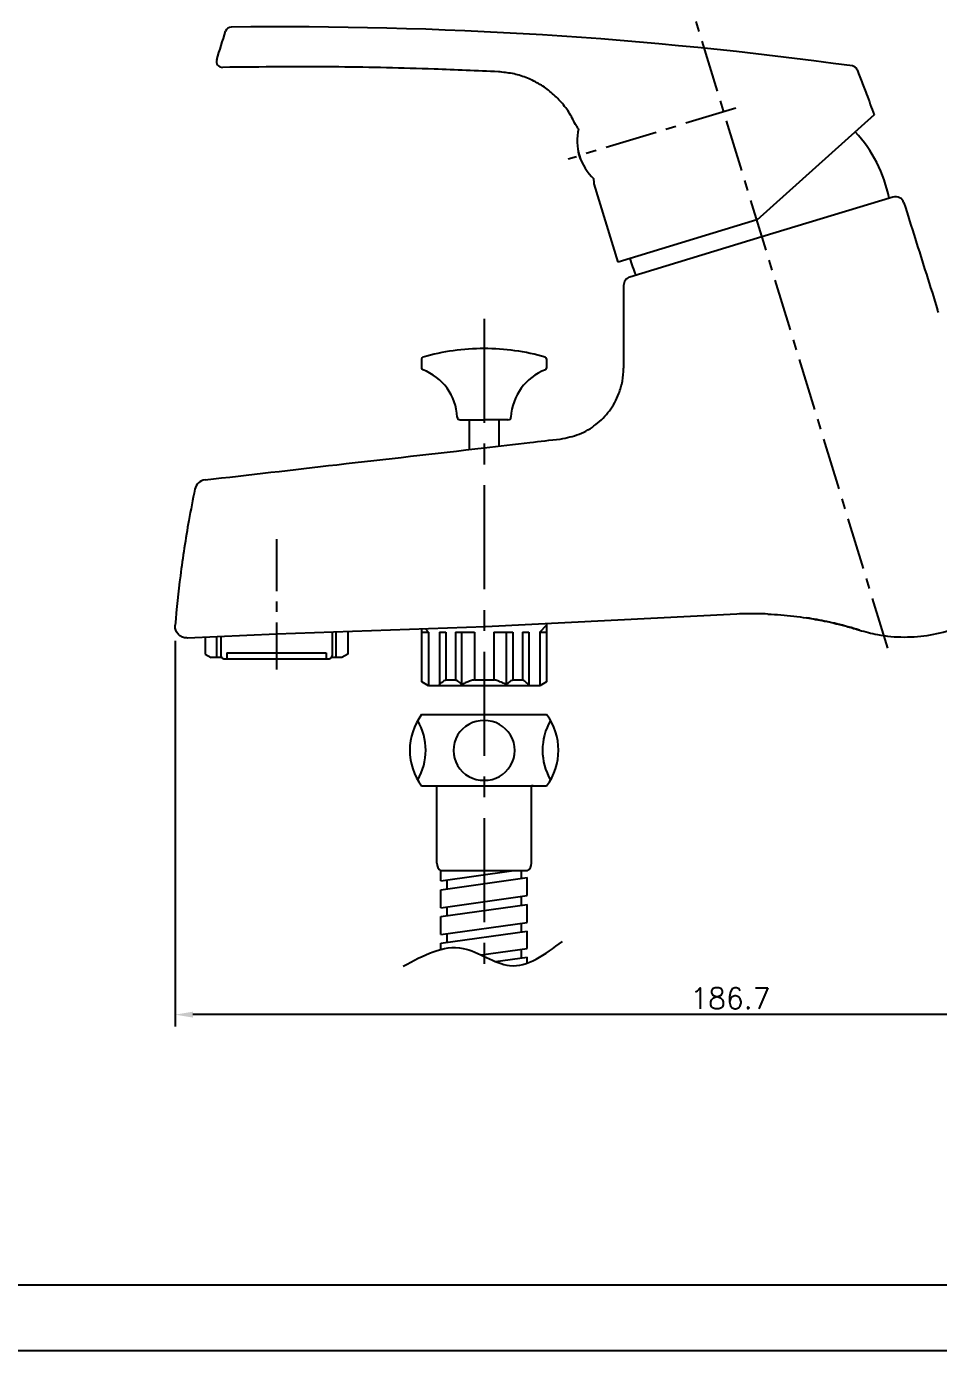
# Model space of a CAD drawing. Extents: x -5 to 589, y 435 to 855.
# Drawn here: x 281.2 to 434.5, y 435 to 657.8 of the extents above; entities that cross this region are included whole.
import ezdxf

# ---------------------------------------------------------------- set-up
doc = ezdxf.new("R2010")
doc.units = 0
doc.header["$LTSCALE"] = 7
doc.header["$MEASUREMENT"] = 0
doc.linetypes.add('CENTER', pattern=[2, 1.25, -0.25, 0.25, -0.25])
doc.layers.get('0').update_dxf_attribs({"color": 2, "linetype": 'CONTINUOUS'})
for name, color, linetype in [('CL', 1, 'CENTER'), ('DIM', 2, 'CONTINUOUS'), ('DWG', 7, 'CONTINUOUS')]:
    doc.layers.add(name, color=color, linetype=linetype)
doc.styles.add('GHS', font='ROMANS', dxfattribs={"bigfont": 'GHS'})

# ---------------------------------------------------------------- blocks, each defined once
blk = doc.blocks.new('BORDER')
blk.add_line((0, 0), (1.00000000000004, 0))
blk = doc.blocks.new('양식')
at = {"color": 4}
blk.add_line((1768.000000906221, 10.99999927159865), (1219.000000906221, 10.99999927159865), dxfattribs=at)
at = {"xscale": 594, "yscale": 420, "zscale": 594}
blk.add_blockref('BORDER', (1188.000000906221, -7.28401346350438e-07), dxfattribs=at)

msp = doc.modelspace()

# ---------------------------------------------------------------- linework, layer by layer
at = {"layer": 'CL'}
for p, q in [((425.9478434866173, 553.176714449356), (393.5083185283693, 659.281619601411)), ((400.3768820607297, 644.0113039014304), (372.2052113235773, 635.4287944857451)), ((323.1853310973579, 571.5013442233103), (323.1853310973579, 549.5755624760222))]:
    msp.add_line(p, q, dxfattribs=at)
at = {"layer": 'CL', "ltscale": 2}
msp.add_line((358.085331097358, 608.5736471185792), (358.0853310973821, 498.2813559028236), dxfattribs=at)
at = {"layer": 'DIM'}
for p, q in [((306.1329882141581, 554.3961069855843), (306.1329882141581, 489.5083067976993)), ((489.835971027358, 491.5083067976993), (309.1329882141581, 491.5083067976993))]:
    msp.add_line(p, q, dxfattribs=at)
msp.add_solid([(309.1329882141581, 492.0083067976993), (309.1329882141581, 491.0083067976993), (306.1329882141581, 491.5083067976993)], dxfattribs=at)
at = {"layer": 'DWG'}
for p, q in [((423.6631968549582, 642.8936750940939), (403.9378900489177, 625.1680282837615)), ((380.6120705498579, 618.1278083573943), (376.604969710258, 631.2809733322938)), ((426.7937549047583, 629.0587934070936), (404.7971255151234, 622.3575957092287)), ((403.9194634443758, 625.2282989914772), (380.6120705498579, 618.1278083573943)), ((404.7971255150172, 622.3575957095759), (382.5962462831581, 615.5941739976934)), ((347.5853310973609, 601.8479395644056), (347.5853310973617, 600.2828376665068)), ((368.585331097358, 601.8479395644108), (368.585331097358, 600.282837666512)), ((354.0721929295659, 591.5736471186091), (358.0853310973623, 591.573647118611)), ((355.585331097366, 591.5736471186098), (355.585331270358, 586.5828238479935)), ((362.0984692651582, 591.573647118611), (358.0853310973617, 591.573647118611)), ((360.5853310973581, 591.573647118611), (360.5852255738582, 587.1585538006939)), ((400.5783014707581, 558.9002278562939), (358.298754442802, 556.7638795382188)), ((367.4353310973584, 555.8465241474933), (368.562831097358, 557.046524147494)), ((368.562831097358, 557.2825143022823), (368.562831097358, 547.4974865759941)), ((323.1853310973579, 555.5240479717037), (308.212650574158, 554.8708820467937)), ((311.1853310974579, 555.0005617265525), (311.1853310974579, 552.156101726594)), ((313.1353310974582, 551.5787514573931), (313.1353310974583, 555.0856282399125)), ((313.835331097358, 555.1161649370117), (313.835331097358, 551.8787514573942)), ((358.298754442802, 556.7638795382188), (323.1853310973579, 555.5240479626096)), ((332.5353310973578, 555.9319309882073), (332.5353310973578, 551.8787514573942)), ((333.2353310973581, 551.5787514573931), (333.2353310973581, 555.962467685311)), ((335.1853310973584, 556.047534198671), (335.1853310973584, 552.156101726594)), ((347.6078310974581, 547.4974865759941), (347.6078310974581, 556.38639016028)), ((347.607953864358, 555.8465241474933), (348.7353310973581, 555.8465241474933)), ((348.7353310973581, 555.8465241474933), (348.2081652663822, 556.4075875596685)), ((348.7353310973581, 555.8465241474933), (348.7353310973581, 546.8465241474933)), ((350.5921243221583, 555.8465241474933), (350.5921243221583, 547.0532920060941)), ((350.5921243221583, 555.8465241474933), (351.6319378577582, 555.8465241474933)), ((351.6319378577582, 555.8465241474933), (351.6319378577582, 547.8465241474933)), ((353.2988951495581, 555.8465241474933), (353.2988951495581, 547.8465241474933)), ((353.2988951495581, 555.8465241474933), (356.4605234164583, 555.8465241474933)), ((354.3448883888582, 547.0471300615936), (354.3448883888582, 555.8465241474933)), ((356.4605234164583, 555.8465241474933), (356.4605234164583, 547.8465241474933)), ((359.7101387782582, 555.8465241474933), (359.7101387782582, 547.8465241474933)), ((359.7101387782582, 555.8465241474933), (362.9330152569582, 555.8465241474933)), ((361.850441888258, 547.0347960327936), (361.850441888258, 555.8465241474933)), ((362.9330152569582, 555.8465241474933), (362.9330152569582, 547.8465241474933)), ((364.5144782487578, 555.8465241474933), (365.6032059132581, 555.8465241474933)), ((364.5144782487578, 555.8465241474933), (364.5144782487578, 547.8465241474933)), ((365.603231362858, 555.8465241474933), (365.603231362858, 547.0286238819936)), ((367.4353310973584, 555.8465241474933), (367.4353310973584, 546.8465241474933)), ((367.4353310973584, 555.8465241474933), (368.562708330458, 555.8465241474933)), ((421.174054013658, 556.2008832452939), (421.1761709429579, 556.2002791020932)), ((311.1853310974579, 552.156101726594), (312.1853310974579, 551.5787514573931)), ((313.935953398558, 551.5787514573931), (312.1853310974579, 551.5787514573931)), ((314.335331097358, 551.3787514573942), (332.0353310973578, 551.3787514573942)), ((314.835331097358, 552.3787514573942), (331.5353310973578, 552.3787514573942)), ((314.835331097358, 552.3787514573942), (314.835331097358, 551.3787514573942)), ((331.5353310973578, 552.3787514573942), (331.5353310973578, 551.3787514573942)), ((334.1853310973584, 551.5787514573931), (332.4347693627578, 551.5787514573931)), ((335.1853310973584, 552.156101726594), (334.1853310973584, 551.5787514573931)), ((348.7353310973581, 546.8465241474933), (347.6078310974581, 547.4974865759941)), ((367.4353310973584, 546.8465241474933), (348.7353310973581, 546.8465241474933)), ((350.5920989560582, 547.0532920060941), (350.3853310973582, 546.8465241474933)), ((351.6319378577582, 547.8465241474933), (353.2988951495581, 547.8465241474933)), ((356.4605234164583, 547.8465241474933), (359.7101387782582, 547.8465241474933)), ((362.9330152569582, 547.8465241474933), (364.5144782487578, 547.8465241474933)), ((365.603231362858, 547.0286238819936), (365.7853310973578, 546.8465241474933)), ((368.562831097358, 547.4974865759941), (367.4353310973584, 546.8465241474933))]:
    msp.add_line(p, q, dxfattribs=at)
at = {"layer": 'DWG', "color": 7, "linetype": 'Continuous'}
for p, q in [((347.5853313499733, 541.9814274764767), (368.5853313499706, 541.981427476524)), ((347.5853313499897, 529.9814274764985), (368.5853313499897, 529.9814274764985)), ((350.1353313499899, 516.9960635337393), (350.1353313499899, 529.9814274764985)), ((366.0353313499895, 516.9960635337393), (366.0353313499895, 529.9814274764985)), ((366.3353313499897, 529.9814274764985), (366.0353313499895, 529.9814274764985)), ((350.8353313499897, 514.0117498009495), (350.8353313499897, 515.6814274764993)), ((350.8353313499897, 514.0117498009495), (362.7157053287378, 515.6814274764993)), ((364.3353313499897, 515.6814274764993), (350.8353313499897, 515.6814274764993)), ((350.8353313499897, 512.531232518505), (365.3353313499897, 514.5690746216897)), ((365.3353313499897, 515.6814274764993), (364.3353313499897, 515.6814274764993)), ((364.3353313499897, 515.6814274764993), (364.3353313499897, 514.4285337869869)), ((365.3353313499897, 511.5395919041339), (365.3353313499897, 514.5690746216897)), ((350.8353313499897, 509.5017498009493), (350.8353313499897, 512.531232518505)), ((351.8353313499897, 514.1522906356513), (351.8353313499897, 512.6717733532078)), ((350.8353313499897, 509.5017498009493), (365.3353313499897, 511.5395919041339)), ((364.3353313499897, 511.3990510694312), (364.3353313499897, 509.9185337869876)), ((350.8353313499897, 508.0212325185048), (365.3353313499897, 510.0590746216894)), ((350.8353313499897, 504.991749800949), (350.8353313499897, 508.0212325185048)), ((351.8353313499897, 509.642290635652), (351.8353313499897, 508.1617733532075)), ((365.3353313499897, 507.0295919041337), (365.3353313499897, 510.0590746216894)), ((350.8353313499897, 504.991749800949), (365.3353313499897, 507.0295919041337)), ((364.3353313499897, 506.9232751457648), (364.3353313499897, 505.4085337869874)), ((350.8353313499897, 503.5112325185046), (365.3353313499897, 505.5490746216901)), ((350.8353313499897, 502.4899940119276), (350.8353313499897, 503.5112325185046)), ((351.8353313499897, 505.1665147119857), (351.8353313499897, 503.6517733532073)), ((365.3353313499897, 502.6525372303295), (365.3353313499897, 505.5490746216901)), ((357.5617955557191, 501.5600380212136), (365.3353313499897, 502.6525372303295)), ((364.3353313499897, 502.5462204719606), (364.3353313499897, 501.0314791131832)), ((360.0138748304744, 500.4241380068006), (365.3353313499897, 501.1720199478859)), ((365.3353313499897, 500.1756059506824), (365.3353313499897, 501.1720199478859))]:
    msp.add_line(p, q, dxfattribs=at)
at = {"layer": 'DWG'}
for centre, radius, start, end in [((315.5824945118579, 656.6446874144931), 0.9999999291, 90.70558305099566, 161.8748543250018), ((324.1903401285581, -42.30072352630668), 699.9984158266, 82.13392163859479, 90.70558914139512), ((314.0896022055581, 651.8824966661941), 0.9999995528, 163.3139249486049, 270.971983137099), ((419.8539379833583, 650.1205657751934), 0.9999995144, 21.0653166100892, 82.13442180780265), ((382.7277357801581, 638.6344892716934), 9, 167.7344518409708, 226.3981963350671), ((404.180896374558, 624.6619636776941), 22.377346032, 10.82767389041949, 43.32343820347394), ((427.230889673458, 627.6239020545936), 1.5, 17.43295470651091, 106.9431323957979), ((404.180896374558, 624.6619636776941), 22.377346032, 195.3607184217188, 203.058681022812), ((383.033381011558, 614.1592826326942), 1.5, 106.9431525462952, 179.9475845350971), ((347.8853798076609, 601.8479502439062), 0.2999980442, 105.9836255130317, 180.002038206028), ((358.0853310973789, 566.073647118611), 37.5, 90.00000000002885, 105.9144444206258), ((358.085331097358, 566.073647118611), 37.5, 74.08555557940306, 90), ((368.285282387058, 601.8479502439113), 0.2999980442, 359.9979617940008, 74.01637448699718), ((347.8853799610616, 600.282827930106), 0.2999981977, 180.0002789885197, 249.0600734984237), ((344.5644977640658, 591.5736471186043), 9.0208333333, 3.010353555931278, 69.1298296489306), ((371.6061644306583, 591.573647118611), 9.0208333333, 110.8701703510982, 176.9896464440976), ((368.2852822336581, 600.2828279301111), 0.2999981977, 290.9399265016051, 359.9997210115091), ((354.0721929295656, 592.0736471186091), 0.5, 183.0103535558265, 269.9999999999246), ((362.0984692651582, 592.073647118611), 0.5, 270.0000000001042, 356.9896464442023), ((311.4098161231582, 579.4887869150934), 1.9999997589, 96.56876095949715, 168.4189723373108), ((403.1919370013579, 498.8720488378931), 60.0828887108, 72.58512251499961, 76.31871858359895), ((314.335331097358, 551.8787514573942), 0.5, 180, 270), ((332.0353310973578, 551.8787514573942), 0.5, 270, 0)]:
    msp.add_arc(centre, radius, start, end, dxfattribs=at)
at = {"layer": 'DWG', "color": 7, "linetype": 'Continuous'}
for centre, radius, start, end in [((355.5853313499897, 535.9814274764985), 10, 143.1175034755738, 216.8698976458232), ((360.5853313499897, 535.9814274764985), 10, 323.1301023541769, 36.90834033726807), ((338.2648232743009, 535.9814274764985), 10, 330.000000000014, 29.999999999986), ((357.9675712379117, 535.9599425381712), 5.022865559603478, 88.65658843621823, 271.3434115637297), ((358.2030914620677, 535.9599425381712), 5.022865559603478, 268.6565884362702, 91.34341156372969), ((377.9058394256786, 535.9814274764985), 10, 150.000000000014, 209.999999999986), ((351.6346457640952, 516.9507172256899), 1.5, 178.2676346834211, 237.7999999999859), ((364.5360169358833, 516.9507172256899), 1.5, 302.200000000014, 1.732365316578883)]:
    msp.add_arc(centre, radius, start, end, dxfattribs=at)
at = {"layer": 'DWG'}
for points in [[(313.1317069563584, 652.1696245306939), (314.6321131489581, 656.9557780921932)], [(360.4995149491579, 650.1287454490939), (349.6650194967578, 650.5803310074934), (333.6866101110581, 650.9396321282939), (314.106564162958, 650.8826394558937)], [(420.7871159634578, 650.4799805201937), (421.0212026515583, 649.8713917742934), (421.4656344911582, 648.7118553746932), (422.3488465078581, 646.3907306247938), (423.6631968345582, 642.8936750864941)], [(373.4307968411581, 641.2904088525938), (372.3026079304582, 643.3542197822935), (370.8655004669581, 645.2163334360939), (369.1548406467582, 646.830816998694), (367.2127266957582, 648.1579106331938), (365.0869946945581, 649.164942460693), (362.8298638448578, 649.8271920065936), (360.499538849358, 650.1282380315934)], [(373.934134433558, 640.5449052152935), (373.7961989000578, 640.7671384800942), (373.6016810192582, 641.0562733173938), (373.474613489258, 641.2320192727939), (373.4307968411581, 641.2904088525938)], [(374.1003459774583, 636.0061614282931), (374.069182877658, 636.1125575982933), (374.044025114958, 636.2054668324936), (374.023938459658, 636.2854849632931), (374.0078390855579, 636.3545429751939), (373.9946208854581, 636.4156038717938), (373.983485385158, 636.4711708879931), (373.9738360189581, 636.5235546559943), (373.9653358334581, 636.5744064091941), (373.9622915547579, 636.5941158355936)], [(374.3135355280583, 635.4411462736934), (374.297313759258, 635.4760668586932), (374.277355362558, 635.5207431678937), (374.2572942510578, 635.5675514060931), (374.2364722753582, 635.6181699085937), (374.2141869352581, 635.6746900166936), (374.1898046448578, 635.7394045525934), (374.162676495358, 635.8151409900938), (374.1327307253578, 635.9037138993936), (374.1003459774583, 636.0061614282931)], [(376.604970828258, 631.2809697085941), (376.5962321817578, 631.381763442394), (376.5681576363581, 631.6800971515931), (376.5207658650579, 632.1188299063942)], [(428.6619926149579, 628.0732851747935), (430.5470293038579, 622.0701814888935), (432.4339362646579, 616.0611014584938), (434.3227209209581, 610.0460474148931)], [(381.5333817846581, 614.1606560189939), (381.5295102393579, 609.9501525234937), (381.5247592022579, 604.8469263023935), (381.520407869958, 600.257909332593)], [(381.5320666505581, 612.7241835949935), (381.529132371958, 609.5153512786937), (381.5249288844579, 604.8832841487938), (381.5207981639578, 600.2611936717931)], [(381.5333073448583, 614.0792927386938), (381.5320666505581, 612.7241835949935)], [(381.5333818240579, 614.1606548860937), (381.5333073448583, 614.0792927386938)], [(434.4697314421583, 609.6086255196933), (434.3229208370581, 610.0464731118936)], [(370.8934376096581, 588.3512751818935), (374.0823910794579, 589.1729967943938), (376.8814057522582, 590.7951953067932), (379.1458630941579, 593.105659320594), (380.0324913927579, 594.4839308081937), (380.731310709758, 595.9921965734939), (381.074046361558, 597.0292089184932), (381.3206669437582, 598.0908776638935), (381.5206382027582, 600.2611945924937)], [(358.0853310973627, 586.861528644403), (365.7631980646584, 587.7605707630937), (370.8934376719581, 588.3512752602937)], [(311.1810250126582, 581.475658180394), (333.335903568458, 584.0267602414933), (358.0853310973627, 586.861528644403)], [(309.4505328017963, 579.8902939539275), (308.4520855708579, 574.6555738856932), (307.0304961377578, 565.343107734594), (306.1329882141581, 557.0419573420932)], [(308.2126527594583, 554.8708851060937), (307.543893698858, 554.9554174850937), (306.9373120293581, 555.2601895976932), (306.4667359123578, 555.7516129904943), (306.1885759420579, 556.3706408364942), (306.1329882141581, 557.0419573420932)], [(405.7927842767581, 558.9008360816933), (404.0571117351583, 558.9510079472939), (402.3183116137579, 558.9508699079943), (400.5781155977584, 558.9002260172938)], [(405.7925385335579, 558.9010272878932), (407.9616785056578, 558.7675024198943), (410.1248222014583, 558.5555802306935), (412.2826129051582, 558.2648096243938)], [(412.282514238058, 558.2646275201932), (415.2806564767579, 557.7272307814937), (417.262823933258, 557.2847598909939)], [(417.4031278684579, 557.2515785626938), (415.6992143531579, 557.6403969153935), (413.9930307482582, 557.9778420692937), (412.282586015358, 558.2646343519937)], [(417.262823933258, 557.2847598909939), (417.4029292422583, 557.250810306894)], [(417.4029292422583, 557.250810306894), (418.2478633125584, 557.0384933530931), (420.204392196858, 556.4962981262943)], [(421.1761698125583, 556.2002754680934), (424.199909321258, 555.4553178951937), (428.7270277557582, 555.0371102987938), (437.3615737183582, 556.5472950574931), (440.2946940619581, 557.8094941388936)], [(420.204392196858, 556.4962981262943), (420.665720870958, 556.3580073937937)], [(420.665720870958, 556.3580073937937), (421.1761698125583, 556.2002754680934)], [(351.6319378577582, 547.8465241474933), (351.2979783808578, 547.6499380014939), (350.9541202163582, 547.3878008492939), (350.5921179806583, 547.0532920060941)], [(354.3448883888582, 547.0471300615936), (353.9783445415578, 547.3864223060937), (353.632626872658, 547.6500922025934), (353.2988951495581, 547.8465241474933)], [(356.4605234164583, 547.8465241474933), (355.7810753301583, 547.6501776769937), (355.0816057628581, 547.3860516849936), (354.3448883888582, 547.0471300615936)], [(361.850441888258, 547.0347960327936), (361.0997504311581, 547.381559114694), (360.392664409158, 547.6491487761941), (359.7101387782582, 547.8465241474933)], [(362.9330152569582, 547.8465241474933), (362.5854621228582, 547.6492969943938), (362.227658233558, 547.3811840831931), (361.850441888258, 547.0347960327936)], [(365.603218736358, 547.0286365083939), (365.3146041043583, 547.2999881986934), (365.0391949623581, 547.524374136794), (364.773662373258, 547.7055983295941), (364.5144782487578, 547.8465241474933)], [(344.5039684980056, 499.6443879280423), (354.5443794223247, 502.6614852332559), (362.3793849258791, 499.7604313265247), (371.2590570631091, 503.8219088663045)]]:
    msp.add_spline(points, degree=3, dxfattribs=at)

# ---------------------------------------------------------------- block references
at = {"layer": 'DIM'}
msp.add_blockref('양식', (-1192.999997341529, 435.0000007283704), dxfattribs=at)

# ---------------------------------------------------------------- texts
at = {"layer": 'DIM', "insert": (399.4844796207581, 494.2583067976993), "char_height": 3.5, "attachment_point": 5, "style": 'GHS'}
msp.add_mtext('\\A1;186.7', dxfattribs=at)

doc.saveas('drawing.dxf')
